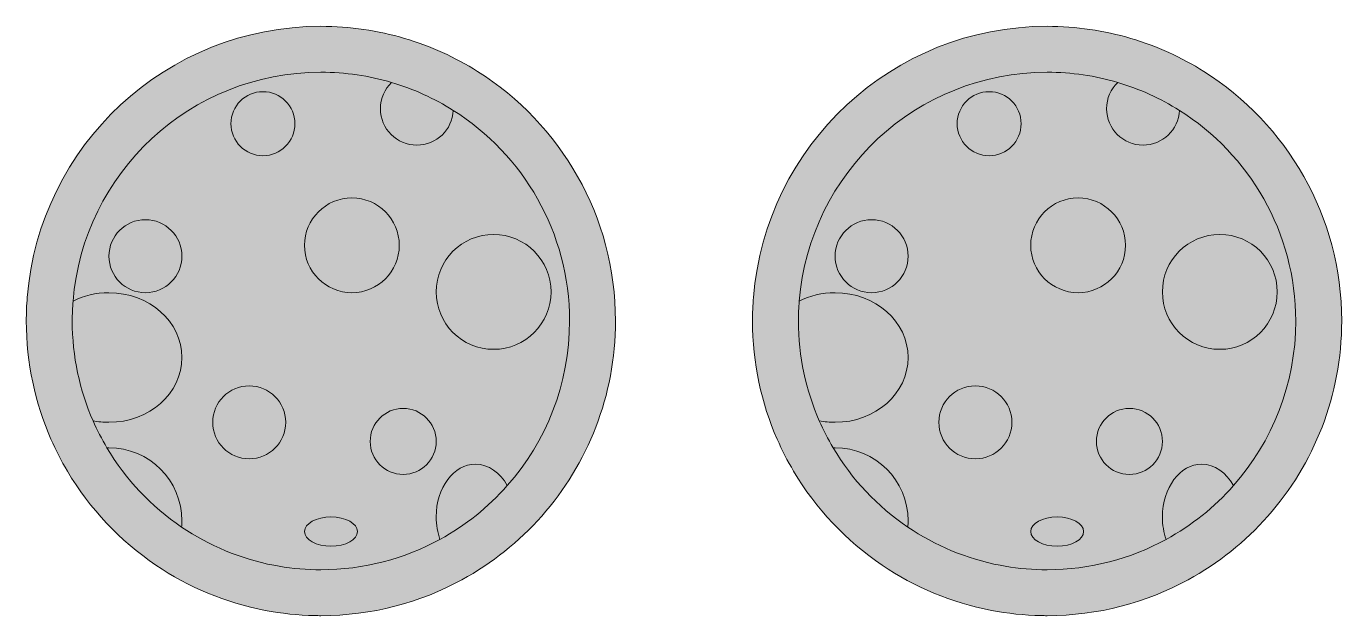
# Model space of a CAD drawing. Extents: x 114 to 728, y -412 to -137.
import ezdxf

# ---------------------------------------------------------------- set-up
doc = ezdxf.new("R2010")
doc.units = 0
doc.header["$MEASUREMENT"] = 0
doc.layers.add('Layer 1', color=7, linetype='Continuous', lineweight=0)

msp = doc.modelspace()

# ---------------------------------------------------------------- hatches: boundary and pattern name
at = {"layer": 'Layer 1', "true_color": 0x2f1116, "transparency": 33554687}
h = msp.add_hatch(color=248, dxfattribs=at)
h.dxf.hatch_style = 2
edge = h.paths.add_edge_path()
edge.add_spline(control_points=[(388.95, -274.21), (388.95, -309.13), (375.95, -341.01), (354.49, -365.26), (343.95, -377.22), (331.34, -387.31), (317.24, -394.99), (297.68, -405.69), (275.24, -411.76), (251.4, -411.76), (250.46, -411.76), (249.51, -411.75), (248.58, -411.73), (240.68, -411.58), (232.94, -410.75), (225.42, -409.3), (206.79, -405.75), (189.51, -398.44), (174.37, -388.18), (157.57, -376.8), (143.41, -361.82), (133.04, -344.32), (130.19, -339.52), (127.62, -334.53), (125.37, -329.38), (117.96, -312.5), (113.85, -293.83), (113.85, -274.21), (113.85, -270.5), (113.99, -266.83), (114.29, -263.19), (119.91, -192.38), (179.14, -136.66), (251.4, -136.66), (264.97, -136.66), (278.1, -138.63), (290.49, -142.3), (302.65, -145.89), (314.1, -151.13), (324.6, -157.75), (363.27, -182.08), (388.95, -225.15), (388.95, -274.21)], knot_values=[0, 0, 0, 0, 1, 1, 1, 2, 2, 2, 3, 3, 3, 4, 4, 4, 5, 5, 5, 6, 6, 6, 7, 7, 7, 8, 8, 8, 9, 9, 9, 10, 10, 10, 11, 11, 11, 12, 12, 12, 13, 13, 13, 14, 14, 14, 14], degree=3, periodic=0)
at = {"layer": 'Layer 1', "true_color": 0x172d19, "transparency": 33554687}
h = msp.add_hatch(color=99, dxfattribs=at)
h.dxf.hatch_style = 2
edge = h.paths.add_edge_path()
edge.add_spline(control_points=[(728.04, -274.21), (728.04, -309.13), (715.03, -341.01), (693.57, -365.26), (683.03, -377.22), (670.43, -387.31), (656.33, -394.99), (636.77, -405.69), (614.33, -411.76), (590.48, -411.76), (589.55, -411.76), (588.6, -411.75), (587.66, -411.73), (579.76, -411.58), (572.02, -410.75), (564.5, -409.3), (545.88, -405.75), (528.59, -398.44), (513.45, -388.18), (496.65, -376.8), (482.49, -361.82), (472.13, -344.32), (469.27, -339.52), (466.7, -334.53), (464.45, -329.38), (457.05, -312.5), (452.94, -293.83), (452.94, -274.21), (452.94, -270.5), (453.08, -266.83), (453.37, -263.19), (458.99, -192.38), (518.23, -136.66), (590.48, -136.66), (604.06, -136.66), (617.18, -138.63), (629.58, -142.3), (641.73, -145.89), (653.19, -151.13), (663.68, -157.75), (702.35, -182.08), (728.04, -225.15), (728.04, -274.21)], knot_values=[0, 0, 0, 0, 1, 1, 1, 2, 2, 2, 3, 3, 3, 4, 4, 4, 5, 5, 5, 6, 6, 6, 7, 7, 7, 8, 8, 8, 9, 9, 9, 10, 10, 10, 11, 11, 11, 12, 12, 12, 13, 13, 13, 14, 14, 14, 14], degree=3, periodic=0)
at = {"layer": 'Layer 1', "true_color": 0xda394e, "transparency": 33554687}
h = msp.add_hatch(color=13, dxfattribs=at)
h.dxf.hatch_style = 2
edge = h.paths.add_edge_path()
edge.add_spline(control_points=[(367.51, -274.21), (367.51, -303.69), (356.53, -330.6), (338.42, -351.07), (329.52, -361.16), (318.88, -369.68), (306.98, -376.16), (290.47, -385.19), (271.53, -390.32), (251.4, -390.32), (250.61, -390.32), (249.81, -390.31), (249.02, -390.29), (242.35, -390.16), (235.82, -389.46), (229.47, -388.24), (213.75, -385.24), (199.16, -379.07), (186.38, -370.41), (172.2, -360.81), (160.25, -348.16), (151.5, -333.39), (149.09, -329.34), (146.92, -325.13), (145.02, -320.78), (138.77, -306.53), (135.3, -290.77), (135.3, -274.21), (135.3, -271.08), (135.42, -267.98), (135.67, -264.91), (140.41, -205.14), (190.41, -158.11), (251.4, -158.11), (262.86, -158.11), (273.94, -159.77), (284.4, -162.87), (294.66, -165.9), (304.33, -170.32), (313.19, -175.91), (345.83, -196.45), (367.51, -232.8), (367.51, -274.21)], knot_values=[0, 0, 0, 0, 1, 1, 1, 2, 2, 2, 3, 3, 3, 4, 4, 4, 5, 5, 5, 6, 6, 6, 7, 7, 7, 8, 8, 8, 9, 9, 9, 10, 10, 10, 11, 11, 11, 12, 12, 12, 13, 13, 13, 14, 14, 14, 14], degree=3, periodic=0)
at = {"layer": 'Layer 1', "true_color": 0x339d6d, "transparency": 33554687}
h = msp.add_hatch(color=115, dxfattribs=at)
h.dxf.hatch_style = 2
edge = h.paths.add_edge_path()
edge.add_spline(control_points=[(706.59, -274.21), (706.59, -303.69), (695.61, -330.6), (677.5, -351.07), (668.6, -361.16), (657.96, -369.68), (646.06, -376.16), (629.55, -385.19), (610.61, -390.32), (590.48, -390.32), (589.69, -390.32), (588.89, -390.31), (588.1, -390.29), (581.43, -390.16), (574.9, -389.46), (568.55, -388.24), (552.83, -385.24), (538.24, -379.07), (525.46, -370.41), (511.28, -360.81), (499.33, -348.16), (490.58, -333.39), (488.17, -329.34), (486, -325.13), (484.1, -320.78), (477.85, -306.53), (474.38, -290.77), (474.38, -274.21), (474.38, -271.08), (474.5, -267.98), (474.75, -264.91), (479.49, -205.14), (529.49, -158.11), (590.48, -158.11), (601.94, -158.11), (613.02, -159.77), (623.48, -162.87), (633.74, -165.9), (643.41, -170.32), (652.27, -175.91), (684.91, -196.45), (706.59, -232.8), (706.59, -274.21)], knot_values=[0, 0, 0, 0, 1, 1, 1, 2, 2, 2, 3, 3, 3, 4, 4, 4, 5, 5, 5, 6, 6, 6, 7, 7, 7, 8, 8, 8, 9, 9, 9, 10, 10, 10, 11, 11, 11, 12, 12, 12, 13, 13, 13, 14, 14, 14, 14], degree=3, periodic=0)
at = {"layer": 'Layer 1', "true_color": 0xb52a3c, "transparency": 33554687}
h = msp.add_hatch(color=15, dxfattribs=at)
h.dxf.hatch_style = 2
edge = h.paths.add_edge_path()
edge.add_spline(control_points=[(313.19, -175.91), (312.78, -184.93), (305.34, -192.13), (296.2, -192.13), (286.81, -192.13), (279.19, -184.51), (279.19, -175.12), (279.19, -170.31), (281.19, -165.97), (284.4, -162.87), (294.66, -165.9), (304.33, -170.32), (313.19, -175.91)], knot_values=[0, 0, 0, 0, 1, 1, 1, 2, 2, 2, 3, 3, 3, 4, 4, 4, 4], degree=3, periodic=0)
at = {"layer": 'Layer 1', "true_color": 0x006838, "transparency": 33554549}
h = msp.add_hatch(color=116, dxfattribs=at)
h.dxf.hatch_style = 2
edge = h.paths.add_edge_path()
edge.add_spline(control_points=[(652.27, -175.91), (651.86, -184.93), (644.42, -192.13), (635.28, -192.13), (625.89, -192.13), (618.27, -184.51), (618.27, -175.12), (618.27, -170.31), (620.27, -165.97), (623.48, -162.87), (633.74, -165.9), (643.41, -170.32), (652.27, -175.91)], knot_values=[0, 0, 0, 0, 1, 1, 1, 2, 2, 2, 3, 3, 3, 4, 4, 4, 4], degree=3, periodic=0)
at = {"layer": 'Layer 1', "true_color": 0xb52a3c, "transparency": 33554687}
h = msp.add_hatch(color=15, dxfattribs=at)
h.dxf.hatch_style = 2
edge = h.paths.add_edge_path()
edge.add_arc((224.34, -182.11), 14.94, 0, 360)
at = {"layer": 'Layer 1', "true_color": 0x006838, "transparency": 33554549}
h = msp.add_hatch(color=116, dxfattribs=at)
h.dxf.hatch_style = 2
edge = h.paths.add_edge_path()
edge.add_arc((563.43, -182.11), 14.94, 0, 360)
at = {"layer": 'Layer 1', "true_color": 0xb52a3c, "transparency": 33554687}
h = msp.add_hatch(color=15, dxfattribs=at)
h.dxf.hatch_style = 2
edge = h.paths.add_edge_path()
edge.add_arc((265.88, -238.88), 22.12, 0, 360)
at = {"layer": 'Layer 1', "true_color": 0x006838, "transparency": 33554549}
h = msp.add_hatch(color=116, dxfattribs=at)
h.dxf.hatch_style = 2
edge = h.paths.add_edge_path()
edge.add_arc((604.97, -238.88), 22.12, 0, 360)
at = {"layer": 'Layer 1', "true_color": 0xb52a3c, "transparency": 33554687}
h = msp.add_hatch(color=15, dxfattribs=at)
h.dxf.hatch_style = 2
edge = h.paths.add_edge_path()
edge.add_arc((169.47, -243.96), 17.04, 0, 360)
at = {"layer": 'Layer 1', "true_color": 0x006838, "transparency": 33554549}
h = msp.add_hatch(color=116, dxfattribs=at)
h.dxf.hatch_style = 2
edge = h.paths.add_edge_path()
edge.add_arc((508.55, -243.96), 17.04, 0, 360)
at = {"layer": 'Layer 1', "true_color": 0xb52a3c, "transparency": 33554687}
h = msp.add_hatch(color=15, dxfattribs=at)
h.dxf.hatch_style = 2
edge = h.paths.add_edge_path()
edge.add_arc((332.04, -260.62), 26.81, 0, 360)
at = {"layer": 'Layer 1', "true_color": 0x006838, "transparency": 33554549}
h = msp.add_hatch(color=116, dxfattribs=at)
h.dxf.hatch_style = 2
edge = h.paths.add_edge_path()
edge.add_arc((671.13, -260.62), 26.81, 0, 360)
at = {"layer": 'Layer 1', "true_color": 0xb52a3c, "transparency": 33554687}
h = msp.add_hatch(color=15, dxfattribs=at)
h.dxf.hatch_style = 2
edge = h.paths.add_edge_path()
edge.add_spline(control_points=[(186.51, -291.26), (186.51, -307.97), (171.25, -321.51), (152.43, -321.51), (149.89, -321.51), (147.4, -321.26), (145.02, -320.78), (138.77, -306.53), (135.3, -290.77), (135.3, -274.21), (135.3, -271.08), (135.42, -267.98), (135.67, -264.91), (140.62, -262.42), (146.34, -261), (152.43, -261), (171.25, -261), (186.51, -274.55), (186.51, -291.26)], knot_values=[0, 0, 0, 0, 1, 1, 1, 2, 2, 2, 3, 3, 3, 4, 4, 4, 5, 5, 5, 6, 6, 6, 6], degree=3, periodic=0)
at = {"layer": 'Layer 1', "true_color": 0x006838, "transparency": 33554549}
h = msp.add_hatch(color=116, dxfattribs=at)
h.dxf.hatch_style = 2
edge = h.paths.add_edge_path()
edge.add_spline(control_points=[(525.59, -291.26), (525.59, -307.97), (510.33, -321.51), (491.51, -321.51), (488.97, -321.51), (486.48, -321.26), (484.1, -320.78), (477.85, -306.53), (474.38, -290.77), (474.38, -274.21), (474.38, -271.08), (474.5, -267.98), (474.75, -264.91), (479.7, -262.42), (485.42, -261), (491.51, -261), (510.33, -261), (525.59, -274.55), (525.59, -291.26)], knot_values=[0, 0, 0, 0, 1, 1, 1, 2, 2, 2, 3, 3, 3, 4, 4, 4, 5, 5, 5, 6, 6, 6, 6], degree=3, periodic=0)
at = {"layer": 'Layer 1', "true_color": 0xb52a3c, "transparency": 33554687}
h = msp.add_hatch(color=15, dxfattribs=at)
h.dxf.hatch_style = 2
edge = h.paths.add_edge_path()
edge.add_arc((217.92, -321.51), 17.04, 0, 360)
at = {"layer": 'Layer 1', "true_color": 0x006838, "transparency": 33554549}
h = msp.add_hatch(color=116, dxfattribs=at)
h.dxf.hatch_style = 2
edge = h.paths.add_edge_path()
edge.add_arc((557, -321.51), 17.04, 0, 360)
at = {"layer": 'Layer 1', "true_color": 0xb52a3c, "transparency": 33554687}
h = msp.add_hatch(color=15, dxfattribs=at)
h.dxf.hatch_style = 2
edge = h.paths.add_edge_path()
edge.add_arc((289.82, -330.41), 15.41, 0, 360)
at = {"layer": 'Layer 1', "true_color": 0x006838, "transparency": 33554549}
h = msp.add_hatch(color=116, dxfattribs=at)
h.dxf.hatch_style = 2
edge = h.paths.add_edge_path()
edge.add_arc((628.9, -330.41), 15.41, 0, 360)
at = {"layer": 'Layer 1', "true_color": 0xb52a3c, "transparency": 33554687}
h = msp.add_hatch(color=15, dxfattribs=at)
h.dxf.hatch_style = 2
edge = h.paths.add_edge_path()
edge.add_spline(control_points=[(186.51, -367.47), (186.51, -368.46), (186.47, -369.44), (186.38, -370.41), (172.2, -360.81), (160.25, -348.16), (151.5, -333.39), (151.81, -333.38), (152.12, -333.38), (152.43, -333.38), (171.25, -333.38), (186.51, -348.64), (186.51, -367.47)], knot_values=[0, 0, 0, 0, 1, 1, 1, 2, 2, 2, 3, 3, 3, 4, 4, 4, 4], degree=3, periodic=0)
at = {"layer": 'Layer 1', "true_color": 0x006838, "transparency": 33554549}
h = msp.add_hatch(color=116, dxfattribs=at)
h.dxf.hatch_style = 2
edge = h.paths.add_edge_path()
edge.add_spline(control_points=[(525.59, -367.47), (525.59, -368.46), (525.55, -369.44), (525.46, -370.41), (511.28, -360.81), (499.33, -348.16), (490.58, -333.39), (490.89, -333.38), (491.2, -333.38), (491.51, -333.38), (510.33, -333.38), (525.59, -348.64), (525.59, -367.47)], knot_values=[0, 0, 0, 0, 1, 1, 1, 2, 2, 2, 3, 3, 3, 4, 4, 4, 4], degree=3, periodic=0)
at = {"layer": 'Layer 1', "true_color": 0xb52a3c, "transparency": 33554687}
h = msp.add_hatch(color=15, dxfattribs=at)
h.dxf.hatch_style = 2
edge = h.paths.add_edge_path()
edge.add_spline(control_points=[(338.42, -351.07), (329.52, -361.16), (318.88, -369.68), (306.98, -376.16), (305.87, -372.98), (305.24, -369.43), (305.24, -365.68), (305.24, -352.07), (313.47, -341.04), (323.62, -341.04), (329.69, -341.04), (335.07, -344.98), (338.42, -351.07)], knot_values=[0, 0, 0, 0, 1, 1, 1, 2, 2, 2, 3, 3, 3, 4, 4, 4, 4], degree=3, periodic=0)
at = {"layer": 'Layer 1', "true_color": 0x006838, "transparency": 33554549}
h = msp.add_hatch(color=116, dxfattribs=at)
h.dxf.hatch_style = 2
edge = h.paths.add_edge_path()
edge.add_spline(control_points=[(677.5, -351.07), (668.6, -361.16), (657.96, -369.68), (646.06, -376.16), (644.95, -372.98), (644.32, -369.43), (644.32, -365.68), (644.32, -352.07), (652.55, -341.04), (662.7, -341.04), (668.77, -341.04), (674.15, -344.98), (677.5, -351.07)], knot_values=[0, 0, 0, 0, 1, 1, 1, 2, 2, 2, 3, 3, 3, 4, 4, 4, 4], degree=3, periodic=0)
at = {"layer": 'Layer 1', "true_color": 0xb52a3c, "transparency": 33554687}
h = msp.add_hatch(color=15, dxfattribs=at)
h.dxf.hatch_style = 2
edge = h.paths.add_edge_path()
edge.add_ellipse((256.12, -372.51), major_axis=(12.35, 0), ratio=0.55298, start_angle=0, end_angle=360)
at = {"layer": 'Layer 1', "true_color": 0x006838, "transparency": 33554549}
h = msp.add_hatch(color=116, dxfattribs=at)
h.dxf.hatch_style = 2
edge = h.paths.add_edge_path()
edge.add_ellipse((595.2, -372.51), major_axis=(12.35, 0), ratio=0.55298, start_angle=0, end_angle=360)

# ---------------------------------------------------------------- linework, layer by layer
at = {"layer": 'Layer 1'}
for centre, radius in [((224.34, -182.11), 14.94), ((563.43, -182.11), 14.94), ((265.88, -238.88), 22.12), ((604.97, -238.88), 22.12), ((169.47, -243.96), 17.04), ((508.55, -243.96), 17.04), ((332.04, -260.62), 26.81), ((671.13, -260.62), 26.81), ((217.92, -321.51), 17.04), ((557, -321.51), 17.04), ((289.82, -330.41), 15.41), ((628.9, -330.41), 15.41)]:
    msp.add_circle(centre, radius, dxfattribs=at)
for centre in [(256.12, -372.51), (595.2, -372.51)]:
    msp.add_ellipse(centre, major_axis=(12.35, 0), ratio=0.55298, dxfattribs=at)
for points, knots in [([(388.95, -274.21), (388.95, -309.13), (375.95, -341.01), (354.49, -365.26), (343.95, -377.22), (331.34, -387.31), (317.24, -394.99), (297.68, -405.69), (275.24, -411.76), (251.4, -411.76), (250.46, -411.76), (249.51, -411.75), (248.58, -411.73), (240.68, -411.58), (232.94, -410.75), (225.42, -409.3), (206.79, -405.75), (189.51, -398.44), (174.37, -388.18), (157.57, -376.8), (143.41, -361.82), (133.04, -344.32), (130.19, -339.52), (127.62, -334.53), (125.37, -329.38), (117.96, -312.5), (113.85, -293.83), (113.85, -274.21), (113.85, -270.5), (113.99, -266.83), (114.29, -263.19), (119.91, -192.38), (179.14, -136.66), (251.4, -136.66), (264.97, -136.66), (278.1, -138.63), (290.49, -142.3), (302.65, -145.89), (314.1, -151.13), (324.6, -157.75), (363.27, -182.08), (388.95, -225.15), (388.95, -274.21)], [0, 0, 0, 0, 1, 1, 1, 2, 2, 2, 3, 3, 3, 4, 4, 4, 5, 5, 5, 6, 6, 6, 7, 7, 7, 8, 8, 8, 9, 9, 9, 10, 10, 10, 11, 11, 11, 12, 12, 12, 13, 13, 13, 14, 14, 14, 14]), ([(728.04, -274.21), (728.04, -309.13), (715.03, -341.01), (693.57, -365.26), (683.03, -377.22), (670.43, -387.31), (656.33, -394.99), (636.77, -405.69), (614.33, -411.76), (590.48, -411.76), (589.55, -411.76), (588.6, -411.75), (587.66, -411.73), (579.76, -411.58), (572.02, -410.75), (564.5, -409.3), (545.88, -405.75), (528.59, -398.44), (513.45, -388.18), (496.65, -376.8), (482.49, -361.82), (472.13, -344.32), (469.27, -339.52), (466.7, -334.53), (464.45, -329.38), (457.05, -312.5), (452.94, -293.83), (452.94, -274.21), (452.94, -270.5), (453.08, -266.83), (453.37, -263.19), (458.99, -192.38), (518.23, -136.66), (590.48, -136.66), (604.06, -136.66), (617.18, -138.63), (629.58, -142.3), (641.73, -145.89), (653.19, -151.13), (663.68, -157.75), (702.35, -182.08), (728.04, -225.15), (728.04, -274.21)], [0, 0, 0, 0, 1, 1, 1, 2, 2, 2, 3, 3, 3, 4, 4, 4, 5, 5, 5, 6, 6, 6, 7, 7, 7, 8, 8, 8, 9, 9, 9, 10, 10, 10, 11, 11, 11, 12, 12, 12, 13, 13, 13, 14, 14, 14, 14]), ([(367.51, -274.21), (367.51, -303.69), (356.53, -330.6), (338.42, -351.07), (329.52, -361.16), (318.88, -369.68), (306.98, -376.16), (290.47, -385.19), (271.53, -390.32), (251.4, -390.32), (250.61, -390.32), (249.81, -390.31), (249.02, -390.29), (242.35, -390.16), (235.82, -389.46), (229.47, -388.24), (213.75, -385.24), (199.16, -379.07), (186.38, -370.41), (172.2, -360.81), (160.25, -348.16), (151.5, -333.39), (149.09, -329.34), (146.92, -325.13), (145.02, -320.78), (138.77, -306.53), (135.3, -290.77), (135.3, -274.21), (135.3, -271.08), (135.42, -267.98), (135.67, -264.91), (140.41, -205.14), (190.41, -158.11), (251.4, -158.11), (262.86, -158.11), (273.94, -159.77), (284.4, -162.87), (294.66, -165.9), (304.33, -170.32), (313.19, -175.91), (345.83, -196.45), (367.51, -232.8), (367.51, -274.21)], [0, 0, 0, 0, 1, 1, 1, 2, 2, 2, 3, 3, 3, 4, 4, 4, 5, 5, 5, 6, 6, 6, 7, 7, 7, 8, 8, 8, 9, 9, 9, 10, 10, 10, 11, 11, 11, 12, 12, 12, 13, 13, 13, 14, 14, 14, 14]), ([(706.59, -274.21), (706.59, -303.69), (695.61, -330.6), (677.5, -351.07), (668.6, -361.16), (657.96, -369.68), (646.06, -376.16), (629.55, -385.19), (610.61, -390.32), (590.48, -390.32), (589.69, -390.32), (588.89, -390.31), (588.1, -390.29), (581.43, -390.16), (574.9, -389.46), (568.55, -388.24), (552.83, -385.24), (538.24, -379.07), (525.46, -370.41), (511.28, -360.81), (499.33, -348.16), (490.58, -333.39), (488.17, -329.34), (486, -325.13), (484.1, -320.78), (477.85, -306.53), (474.38, -290.77), (474.38, -274.21), (474.38, -271.08), (474.5, -267.98), (474.75, -264.91), (479.49, -205.14), (529.49, -158.11), (590.48, -158.11), (601.94, -158.11), (613.02, -159.77), (623.48, -162.87), (633.74, -165.9), (643.41, -170.32), (652.27, -175.91), (684.91, -196.45), (706.59, -232.8), (706.59, -274.21)], [0, 0, 0, 0, 1, 1, 1, 2, 2, 2, 3, 3, 3, 4, 4, 4, 5, 5, 5, 6, 6, 6, 7, 7, 7, 8, 8, 8, 9, 9, 9, 10, 10, 10, 11, 11, 11, 12, 12, 12, 13, 13, 13, 14, 14, 14, 14]), ([(313.19, -175.91), (312.78, -184.93), (305.34, -192.13), (296.2, -192.13), (286.81, -192.13), (279.19, -184.51), (279.19, -175.12), (279.19, -170.31), (281.19, -165.97), (284.4, -162.87), (294.66, -165.9), (304.33, -170.32), (313.19, -175.91)], [0, 0, 0, 0, 1, 1, 1, 2, 2, 2, 3, 3, 3, 4, 4, 4, 4]), ([(652.27, -175.91), (651.86, -184.93), (644.42, -192.13), (635.28, -192.13), (625.89, -192.13), (618.27, -184.51), (618.27, -175.12), (618.27, -170.31), (620.27, -165.97), (623.48, -162.87), (633.74, -165.9), (643.41, -170.32), (652.27, -175.91)], [0, 0, 0, 0, 1, 1, 1, 2, 2, 2, 3, 3, 3, 4, 4, 4, 4]), ([(186.51, -291.26), (186.51, -307.97), (171.25, -321.51), (152.43, -321.51), (149.89, -321.51), (147.4, -321.26), (145.02, -320.78), (138.77, -306.53), (135.3, -290.77), (135.3, -274.21), (135.3, -271.08), (135.42, -267.98), (135.67, -264.91), (140.62, -262.42), (146.34, -261), (152.43, -261), (171.25, -261), (186.51, -274.55), (186.51, -291.26)], [0, 0, 0, 0, 1, 1, 1, 2, 2, 2, 3, 3, 3, 4, 4, 4, 5, 5, 5, 6, 6, 6, 6]), ([(525.59, -291.26), (525.59, -307.97), (510.33, -321.51), (491.51, -321.51), (488.97, -321.51), (486.48, -321.26), (484.1, -320.78), (477.85, -306.53), (474.38, -290.77), (474.38, -274.21), (474.38, -271.08), (474.5, -267.98), (474.75, -264.91), (479.7, -262.42), (485.42, -261), (491.51, -261), (510.33, -261), (525.59, -274.55), (525.59, -291.26)], [0, 0, 0, 0, 1, 1, 1, 2, 2, 2, 3, 3, 3, 4, 4, 4, 5, 5, 5, 6, 6, 6, 6]), ([(186.51, -367.47), (186.51, -368.46), (186.47, -369.44), (186.38, -370.41), (172.2, -360.81), (160.25, -348.16), (151.5, -333.39), (151.81, -333.38), (152.12, -333.38), (152.43, -333.38), (171.25, -333.38), (186.51, -348.64), (186.51, -367.47)], [0, 0, 0, 0, 1, 1, 1, 2, 2, 2, 3, 3, 3, 4, 4, 4, 4]), ([(525.59, -367.47), (525.59, -368.46), (525.55, -369.44), (525.46, -370.41), (511.28, -360.81), (499.33, -348.16), (490.58, -333.39), (490.89, -333.38), (491.2, -333.38), (491.51, -333.38), (510.33, -333.38), (525.59, -348.64), (525.59, -367.47)], [0, 0, 0, 0, 1, 1, 1, 2, 2, 2, 3, 3, 3, 4, 4, 4, 4]), ([(338.42, -351.07), (329.52, -361.16), (318.88, -369.68), (306.98, -376.16), (305.87, -372.98), (305.24, -369.43), (305.24, -365.68), (305.24, -352.07), (313.47, -341.04), (323.62, -341.04), (329.69, -341.04), (335.07, -344.98), (338.42, -351.07)], [0, 0, 0, 0, 1, 1, 1, 2, 2, 2, 3, 3, 3, 4, 4, 4, 4]), ([(677.5, -351.07), (668.6, -361.16), (657.96, -369.68), (646.06, -376.16), (644.95, -372.98), (644.32, -369.43), (644.32, -365.68), (644.32, -352.07), (652.55, -341.04), (662.7, -341.04), (668.77, -341.04), (674.15, -344.98), (677.5, -351.07)], [0, 0, 0, 0, 1, 1, 1, 2, 2, 2, 3, 3, 3, 4, 4, 4, 4])]:
    msp.add_open_spline(points, degree=3, knots=knots, dxfattribs=at)

doc.saveas('drawing.dxf')
